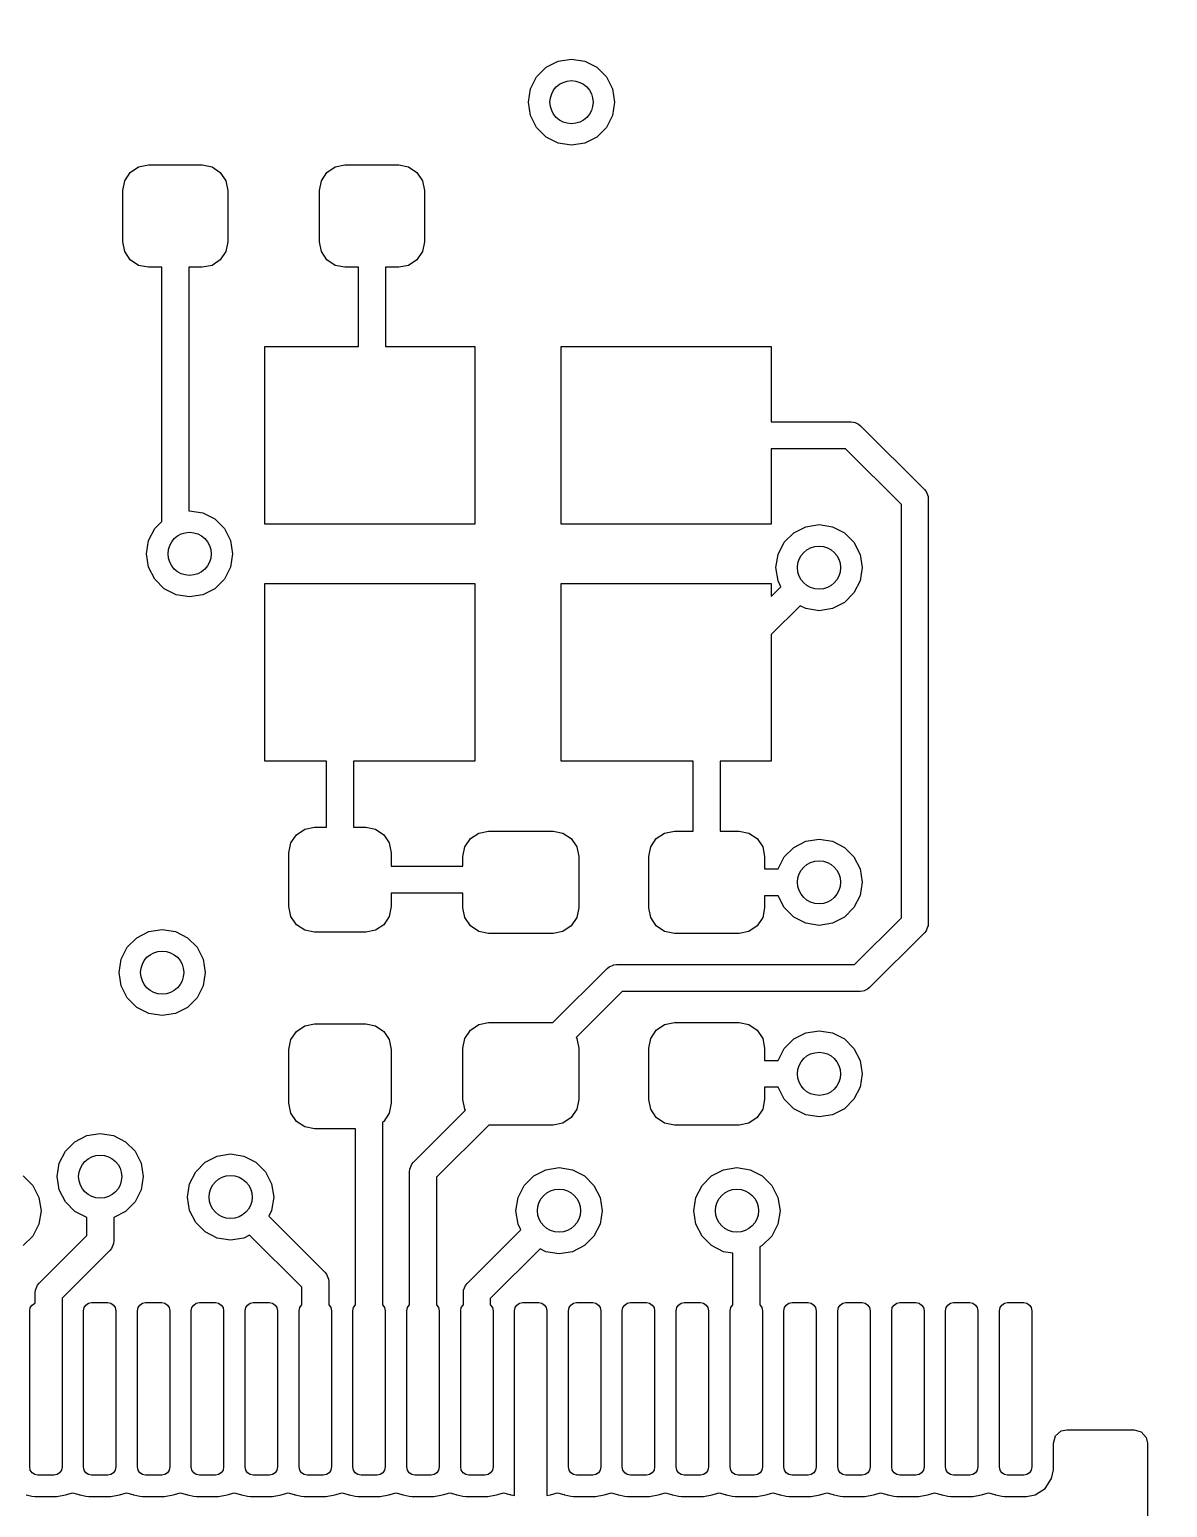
# Model space of a CAD drawing. Extents: x 116 to 183, y -110.2 to -37.6.
# Drawn here: x 145.83 to 156.4, y -64.98 to -51.27 of the extents above; entities that cross this region are included whole.
import ezdxf

# ---------------------------------------------------------------- set-up
doc = ezdxf.new("R2010")
doc.units = 0
doc.layers.add('BLACK', color=7, linetype='CONTINUOUS')

msp = doc.modelspace()

# ---------------------------------------------------------------- linework, layer by layer
at = {"layer": 'BLACK', "linetype": 'CONTINUOUS'}
for p, q in [((150.629886, -51.619393), (150.741393, -51.562577)), ((150.741393, -51.562577), (150.865, -51.543)), ((150.865, -51.543), (150.988607, -51.562577)), ((150.988607, -51.562577), (151.100114, -51.619393)), ((150.541393, -51.707886), (150.629886, -51.619393)), ((151.100114, -51.619393), (151.188607, -51.707886)), ((150.465, -51.943), (150.484577, -51.819393)), ((150.484577, -51.819393), (150.541393, -51.707886)), ((151.188607, -51.707886), (151.245423, -51.819393)), ((151.245423, -51.819393), (151.265, -51.943)), ((150.484577, -52.066607), (150.465, -51.943)), ((151.265, -51.943), (151.245423, -52.066607)), ((150.541393, -52.178114), (150.484577, -52.066607)), ((151.245423, -52.066607), (151.188607, -52.178114)), ((150.629886, -52.266607), (150.541393, -52.178114)), ((151.188607, -52.178114), (151.100114, -52.266607)), ((150.741393, -52.323423), (150.629886, -52.266607)), ((150.865, -52.343), (150.741393, -52.323423)), ((150.988607, -52.323423), (150.865, -52.343)), ((151.100114, -52.266607), (150.988607, -52.323423)), ((146.846613, -52.543079), (146.9375, -52.525)), ((146.9375, -52.525), (147.4375, -52.525)), ((147.4375, -52.525), (147.528387, -52.543079)), ((148.671613, -52.543079), (148.7625, -52.525)), ((148.7625, -52.525), (149.2625, -52.525)), ((149.2625, -52.525), (149.353387, -52.543079)), ((146.718079, -52.671613), (146.769562, -52.594562)), ((146.769562, -52.594562), (146.846613, -52.543079)), ((147.528387, -52.543079), (147.605438, -52.594562)), ((147.605438, -52.594562), (147.656921, -52.671613)), ((148.543079, -52.671613), (148.594562, -52.594562)), ((148.594562, -52.594562), (148.671613, -52.543079)), ((149.353387, -52.543079), (149.430438, -52.594562)), ((149.430438, -52.594562), (149.481921, -52.671613)), ((146.7, -52.7625), (146.718079, -52.671613)), ((146.7, -53.2375), (146.7, -52.7625)), ((147.656921, -52.671613), (147.675, -52.7625)), ((147.675, -52.7625), (147.675, -53.2375)), ((148.525, -52.7625), (148.543079, -52.671613)), ((148.525, -53.2375), (148.525, -52.7625)), ((149.481921, -52.671613), (149.5, -52.7625)), ((149.5, -52.7625), (149.5, -53.2375)), ((146.718079, -53.328387), (146.7, -53.2375)), ((146.769562, -53.405438), (146.718079, -53.328387)), ((147.656921, -53.328387), (147.605438, -53.405438)), ((147.675, -53.2375), (147.656921, -53.328387)), ((148.543079, -53.328387), (148.525, -53.2375)), ((148.594562, -53.405438), (148.543079, -53.328387)), ((149.481921, -53.328387), (149.430438, -53.405438)), ((149.5, -53.2375), (149.481921, -53.328387)), ((146.846613, -53.456921), (146.769562, -53.405438)), ((146.9375, -53.475), (146.846613, -53.456921)), ((147.0625, -53.475), (146.9375, -53.475)), ((147.0625, -55.832779), (147.0625, -53.475)), ((147.4375, -53.475), (147.3125, -53.475)), ((147.3125, -53.475), (147.3125, -55.735187)), ((147.528387, -53.456921), (147.4375, -53.475)), ((147.605438, -53.405438), (147.528387, -53.456921)), ((148.671613, -53.456921), (148.594562, -53.405438)), ((148.7625, -53.475), (148.671613, -53.456921)), ((148.8875, -53.475), (148.7625, -53.475)), ((148.8875, -54.209), (148.8875, -53.475)), ((149.2625, -53.475), (149.1375, -53.475)), ((149.1375, -53.475), (149.1375, -54.209)), ((149.353387, -53.456921), (149.2625, -53.475)), ((149.430438, -53.405438), (149.353387, -53.456921)), ((148.018, -55.859), (148.018, -54.209)), ((148.018, -54.209), (148.8875, -54.209)), ((149.1375, -54.209), (149.968, -54.209)), ((149.968, -54.209), (149.968, -55.859)), ((150.768, -55.859), (150.768, -54.209)), ((150.768, -54.209), (152.718, -54.209)), ((152.718, -54.209), (152.718, -54.909)), ((152.718, -54.909), (153.459, -54.909)), ((153.459, -54.909), (153.483386, -54.911402)), ((153.483386, -54.911402), (153.483387, -54.911402)), ((153.483387, -54.911402), (153.496584, -54.916868)), ((153.496584, -54.916868), (153.528446, -54.930066)), ((153.528446, -54.930066), (153.528451, -54.930071)), ((153.528451, -54.930071), (153.547388, -54.945612)), ((153.547388, -54.945612), (154.139388, -55.537611)), ((153.407224, -55.159), (152.718, -55.159)), ((152.718, -55.159), (152.718, -55.859)), ((153.926, -55.677776), (153.407224, -55.159)), ((154.139388, -55.537611), (154.154933, -55.556553)), ((153.926, -59.511223), (153.926, -55.677776)), ((154.154933, -55.556553), (154.154934, -55.556554)), ((154.154934, -55.556554), (154.173598, -55.601614)), ((154.173598, -55.601614), (154.176, -55.626)), ((154.176, -55.626), (154.176, -59.563)), ((147.3125, -55.735187), (147.32, -55.734)), ((147.32, -55.734), (147.443607, -55.753577)), ((147.443607, -55.753577), (147.555114, -55.810393)), ((147.555114, -55.810393), (147.643607, -55.898886)), ((146.939577, -56.010393), (146.996393, -55.898886)), ((146.996393, -55.898886), (147.0625, -55.832779)), ((147.643607, -55.898886), (147.700423, -56.010393)), ((149.968, -55.859), (148.018, -55.859)), ((152.718, -55.859), (150.768, -55.859)), ((152.838393, -56.02745), (152.926886, -55.938957)), ((152.926886, -55.938957), (153.038393, -55.882141)), ((153.038393, -55.882141), (153.162, -55.862564)), ((153.162, -55.862564), (153.285607, -55.882141)), ((153.285607, -55.882141), (153.397114, -55.938957)), ((153.397114, -55.938957), (153.485607, -56.02745)), ((146.92, -56.134), (146.939577, -56.010393)), ((147.700423, -56.010393), (147.72, -56.134)), ((152.781577, -56.138957), (152.838393, -56.02745)), ((153.485607, -56.02745), (153.542423, -56.138957)), ((146.939577, -56.257607), (146.92, -56.134)), ((147.72, -56.134), (147.700423, -56.257607)), ((152.762, -56.262564), (152.781577, -56.138957)), ((153.542423, -56.138957), (153.562, -56.262564)), ((146.996393, -56.369114), (146.939577, -56.257607)), ((147.700423, -56.257607), (147.643607, -56.369114)), ((152.781577, -56.386171), (152.762, -56.262564)), ((153.562, -56.262564), (153.542423, -56.386171)), ((147.084886, -56.457607), (146.996393, -56.369114)), ((147.196393, -56.514423), (147.084886, -56.457607)), ((147.555114, -56.457607), (147.443607, -56.514423)), ((147.643607, -56.369114), (147.555114, -56.457607)), ((148.018, -58.059), (148.018, -56.409)), ((148.018, -56.409), (149.968, -56.409)), ((149.968, -56.409), (149.968, -58.059)), ((150.768, -58.059), (150.768, -56.409)), ((150.768, -56.409), (152.718, -56.409)), ((152.718, -56.409), (152.718, -56.529788)), ((152.718, -56.529788), (152.808593, -56.439194)), ((152.808593, -56.439194), (152.781577, -56.386171)), ((153.485607, -56.497678), (153.397114, -56.586171)), ((153.542423, -56.386171), (153.485607, -56.497678)), ((147.32, -56.534), (147.196393, -56.514423)), ((147.443607, -56.514423), (147.32, -56.534)), ((152.985369, -56.61597), (152.718, -56.88334)), ((153.038393, -56.642987), (152.985369, -56.61597)), ((153.397114, -56.586171), (153.285607, -56.642987)), ((153.162, -56.662564), (153.038393, -56.642987)), ((153.285607, -56.642987), (153.162, -56.662564)), ((152.718, -56.88334), (152.718, -58.059)), ((148.592, -58.059), (148.018, -58.059)), ((148.592, -58.671), (148.592, -58.059)), ((149.968, -58.059), (148.842, -58.059)), ((148.842, -58.059), (148.842, -58.671)), ((151.9945, -58.059), (150.768, -58.059)), ((151.9945, -58.707), (151.9945, -58.059)), ((152.718, -58.059), (152.2445, -58.059)), ((152.2445, -58.059), (152.2445, -58.707)), ((148.311562, -58.740562), (148.388613, -58.689079)), ((148.388613, -58.689079), (148.4795, -58.671)), ((148.4795, -58.671), (148.592, -58.671)), ((148.842, -58.671), (148.9545, -58.671)), ((148.9545, -58.671), (149.045387, -58.689079)), ((149.045387, -58.689079), (149.122438, -58.740562)), ((148.242, -58.9085), (148.260079, -58.817613)), ((148.260079, -58.817613), (148.311562, -58.740562)), ((149.122438, -58.740562), (149.173921, -58.817613)), ((149.173921, -58.817613), (149.192, -58.9085)), ((149.875079, -58.853613), (149.926562, -58.776562)), ((149.926562, -58.776562), (150.003613, -58.725079)), ((150.003613, -58.725079), (150.0945, -58.707)), ((150.0945, -58.707), (150.6945, -58.707)), ((150.6945, -58.707), (150.785387, -58.725079)), ((150.785387, -58.725079), (150.862438, -58.776562)), ((150.862438, -58.776562), (150.913921, -58.853613)), ((151.600079, -58.853613), (151.651562, -58.776562)), ((151.651562, -58.776562), (151.728613, -58.725079)), ((151.728613, -58.725079), (151.8195, -58.707)), ((151.8195, -58.707), (151.9945, -58.707)), ((152.2445, -58.707), (152.4195, -58.707)), ((152.4195, -58.707), (152.510387, -58.725079)), ((152.510387, -58.725079), (152.587438, -58.776562)), ((152.587438, -58.776562), (152.638921, -58.853613)), ((152.926886, -58.858393), (153.038393, -58.801577)), ((153.038393, -58.801577), (153.162, -58.782)), ((153.162, -58.782), (153.285607, -58.801577)), ((153.285607, -58.801577), (153.397114, -58.858393)), ((148.242, -59.4085), (148.242, -58.9085)), ((149.192, -58.9085), (149.192, -59.0335)), ((149.857, -58.9445), (149.875079, -58.853613)), ((149.857, -59.0335), (149.857, -58.9445)), ((150.913921, -58.853613), (150.932, -58.9445)), ((150.932, -58.9445), (150.932, -59.4195)), ((151.582, -58.9445), (151.600079, -58.853613)), ((151.582, -59.4195), (151.582, -58.9445)), ((152.638921, -58.853613), (152.657, -58.9445)), ((152.657, -58.9445), (152.657, -59.057)), ((152.782287, -59.057), (152.838393, -58.946886)), ((152.838393, -58.946886), (152.926886, -58.858393)), ((153.397114, -58.858393), (153.485607, -58.946886)), ((153.485607, -58.946886), (153.542423, -59.058393)), ((149.192, -59.0335), (149.857, -59.0335)), ((152.657, -59.057), (152.782287, -59.057)), ((153.542423, -59.058393), (153.562, -59.182)), ((153.562, -59.182), (153.542423, -59.305607)), ((149.857, -59.2835), (149.192, -59.2835)), ((149.192, -59.2835), (149.192, -59.4085)), ((149.857, -59.4195), (149.857, -59.2835)), ((152.782287, -59.307), (152.657, -59.307)), ((152.657, -59.307), (152.657, -59.4195)), ((152.838393, -59.417114), (152.782287, -59.307)), ((153.542423, -59.305607), (153.485607, -59.417114)), ((148.260079, -59.499387), (148.242, -59.4085)), ((148.311562, -59.576438), (148.260079, -59.499387)), ((149.173921, -59.499387), (149.122438, -59.576438)), ((149.192, -59.4085), (149.173921, -59.499387)), ((149.875079, -59.510387), (149.857, -59.4195)), ((149.926562, -59.587438), (149.875079, -59.510387)), ((150.913921, -59.510387), (150.862438, -59.587438)), ((150.932, -59.4195), (150.913921, -59.510387)), ((151.600079, -59.510387), (151.582, -59.4195)), ((151.651562, -59.587438), (151.600079, -59.510387)), ((152.638921, -59.510387), (152.587438, -59.587438)), ((152.657, -59.4195), (152.638921, -59.510387)), ((152.926886, -59.505607), (152.838393, -59.417114)), ((153.038393, -59.562423), (152.926886, -59.505607)), ((153.397114, -59.505607), (153.285607, -59.562423)), ((153.485607, -59.417114), (153.397114, -59.505607)), ((153.491224, -59.946), (153.926, -59.511223)), ((146.830886, -59.696393), (146.942393, -59.639577)), ((146.942393, -59.639577), (147.066, -59.62)), ((147.066, -59.62), (147.189607, -59.639577)), ((147.189607, -59.639577), (147.301114, -59.696393)), ((148.388613, -59.627921), (148.311562, -59.576438)), ((148.4795, -59.646), (148.388613, -59.627921)), ((148.9545, -59.646), (148.4795, -59.646)), ((149.045387, -59.627921), (148.9545, -59.646)), ((149.122438, -59.576438), (149.045387, -59.627921)), ((150.003613, -59.638921), (149.926562, -59.587438)), ((150.0945, -59.657), (150.003613, -59.638921)), ((150.6945, -59.657), (150.0945, -59.657)), ((150.785387, -59.638921), (150.6945, -59.657)), ((150.862438, -59.587438), (150.785387, -59.638921)), ((151.728613, -59.638921), (151.651562, -59.587438)), ((151.8195, -59.657), (151.728613, -59.638921)), ((152.4195, -59.657), (151.8195, -59.657)), ((152.510387, -59.638921), (152.4195, -59.657)), ((152.587438, -59.587438), (152.510387, -59.638921)), ((153.162, -59.582), (153.038393, -59.562423)), ((153.285607, -59.562423), (153.162, -59.582)), ((154.139388, -59.651389), (153.631388, -60.159388)), ((154.154933, -59.632447), (154.139388, -59.651389)), ((154.154934, -59.632446), (154.154933, -59.632447)), ((154.169567, -59.597118), (154.154934, -59.632446)), ((154.173598, -59.587387), (154.169567, -59.597118)), ((154.176, -59.563), (154.173598, -59.587386)), ((154.173598, -59.587386), (154.173598, -59.587387)), ((146.685577, -59.896393), (146.742393, -59.784886)), ((146.742393, -59.784886), (146.830886, -59.696393)), ((147.301114, -59.696393), (147.389607, -59.784886)), ((147.389607, -59.784886), (147.446423, -59.896393)), ((146.666, -60.02), (146.685577, -59.896393)), ((147.446423, -59.896393), (147.466, -60.02)), ((146.685577, -60.143607), (146.666, -60.02)), ((147.466, -60.02), (147.446423, -60.143607)), ((150.692724, -60.485), (151.195112, -59.982612)), ((151.195112, -59.982612), (151.214048, -59.967071)), ((151.214048, -59.967071), (151.214054, -59.967066)), ((151.214054, -59.967066), (151.245915, -59.953868)), ((151.245915, -59.953868), (151.259113, -59.948402)), ((151.259113, -59.948402), (151.259114, -59.948402)), ((151.259114, -59.948402), (151.2835, -59.946)), ((151.2835, -59.946), (153.491224, -59.946)), ((146.742393, -60.255114), (146.685577, -60.143607)), ((147.446423, -60.143607), (147.389607, -60.255114)), ((151.335276, -60.196), (150.90821, -60.623065)), ((153.543, -60.196), (151.335276, -60.196)), ((153.567386, -60.193598), (153.543, -60.196)), ((153.567387, -60.193598), (153.567386, -60.193598)), ((153.580584, -60.188131), (153.567387, -60.193598)), ((153.612446, -60.174934), (153.580584, -60.188131)), ((153.612451, -60.174928), (153.612446, -60.174934)), ((153.631388, -60.159388), (153.612451, -60.174928)), ((146.830886, -60.343607), (146.742393, -60.255114)), ((146.942393, -60.400423), (146.830886, -60.343607)), ((147.301114, -60.343607), (147.189607, -60.400423)), ((147.389607, -60.255114), (147.301114, -60.343607)), ((147.066, -60.42), (146.942393, -60.400423)), ((147.189607, -60.400423), (147.066, -60.42)), ((148.260079, -60.642613), (148.311562, -60.565562)), ((148.311562, -60.565562), (148.388613, -60.514079)), ((148.388613, -60.514079), (148.4795, -60.496)), ((148.4795, -60.496), (148.9545, -60.496)), ((148.9545, -60.496), (149.045387, -60.514079)), ((149.045387, -60.514079), (149.122438, -60.565562)), ((149.122438, -60.565562), (149.173921, -60.642613)), ((149.875079, -60.631613), (149.926562, -60.554562)), ((149.926562, -60.554562), (150.003613, -60.503079)), ((150.003613, -60.503079), (150.0945, -60.485)), ((150.0945, -60.485), (150.692724, -60.485)), ((151.600079, -60.631613), (151.651562, -60.554562)), ((151.651562, -60.554562), (151.728613, -60.503079)), ((151.728613, -60.503079), (151.8195, -60.485)), ((151.8195, -60.485), (152.4195, -60.485)), ((152.4195, -60.485), (152.510387, -60.503079)), ((152.510387, -60.503079), (152.587438, -60.554562)), ((152.587438, -60.554562), (152.638921, -60.631613)), ((152.926886, -60.636393), (153.038393, -60.579577)), ((153.038393, -60.579577), (153.162, -60.56)), ((153.162, -60.56), (153.285607, -60.579577)), ((153.285607, -60.579577), (153.397114, -60.636393)), ((148.242, -60.7335), (148.260079, -60.642613)), ((148.242, -61.2335), (148.242, -60.7335)), ((149.173921, -60.642613), (149.192, -60.7335)), ((149.192, -60.7335), (149.192, -61.2335)), ((149.857, -60.7225), (149.875079, -60.631613)), ((149.857, -61.1975), (149.857, -60.7225)), ((150.90821, -60.623065), (150.913921, -60.631613)), ((150.913921, -60.631613), (150.932, -60.7225)), ((150.932, -60.7225), (150.932, -61.1975)), ((151.582, -60.7225), (151.600079, -60.631613)), ((151.582, -61.1975), (151.582, -60.7225)), ((152.638921, -60.631613), (152.657, -60.7225)), ((152.657, -60.7225), (152.657, -60.835)), ((152.782287, -60.835), (152.838393, -60.724886)), ((152.838393, -60.724886), (152.926886, -60.636393)), ((153.397114, -60.636393), (153.485607, -60.724886)), ((153.485607, -60.724886), (153.542423, -60.836393)), ((152.657, -60.835), (152.782287, -60.835)), ((153.542423, -60.836393), (153.562, -60.96)), ((153.562, -60.96), (153.542423, -61.083607)), ((152.782287, -61.085), (152.657, -61.085)), ((152.657, -61.085), (152.657, -61.1975)), ((152.838393, -61.195114), (152.782287, -61.085)), ((153.542423, -61.083607), (153.485607, -61.195114)), ((148.260079, -61.324387), (148.242, -61.2335)), ((149.192, -61.2335), (149.173921, -61.324387)), ((149.397852, -61.779872), (149.880789, -61.296933)), ((149.875079, -61.288387), (149.857, -61.1975)), ((149.880789, -61.296933), (149.875079, -61.288387)), ((150.913921, -61.288387), (150.862438, -61.365438)), ((150.932, -61.1975), (150.913921, -61.288387)), ((151.600079, -61.288387), (151.582, -61.1975)), ((151.651562, -61.365438), (151.600079, -61.288387)), ((152.638921, -61.288387), (152.587438, -61.365438)), ((152.657, -61.1975), (152.638921, -61.288387)), ((152.926886, -61.283607), (152.838393, -61.195114)), ((153.038393, -61.340423), (152.926886, -61.283607)), ((153.397114, -61.283607), (153.285607, -61.340423)), ((153.485607, -61.195114), (153.397114, -61.283607)), ((148.311562, -61.401438), (148.260079, -61.324387)), ((148.388613, -61.452921), (148.311562, -61.401438)), ((149.122438, -61.401438), (149.11124, -61.40892)), ((149.11124, -61.40892), (149.11124, -63.10319)), ((149.173921, -61.324387), (149.122438, -61.401438)), ((150.096277, -61.435), (149.61124, -61.920036)), ((150.6945, -61.435), (150.096277, -61.435)), ((150.785387, -61.416921), (150.6945, -61.435)), ((150.862438, -61.365438), (150.785387, -61.416921)), ((151.728613, -61.416921), (151.651562, -61.365438)), ((151.8195, -61.435), (151.728613, -61.416921)), ((152.4195, -61.435), (151.8195, -61.435)), ((152.510387, -61.416921), (152.4195, -61.435)), ((152.587438, -61.365438), (152.510387, -61.416921)), ((153.162, -61.36), (153.038393, -61.340423)), ((153.285607, -61.340423), (153.162, -61.36)), ((146.255572, -61.590165), (146.367079, -61.533349)), ((146.367079, -61.533349), (146.490686, -61.513772)), ((146.490686, -61.513772), (146.614293, -61.533349)), ((146.614293, -61.533349), (146.7258, -61.590165)), ((148.4795, -61.471), (148.388613, -61.452921)), ((148.86124, -61.471), (148.4795, -61.471)), ((148.86124, -63.10319), (148.86124, -61.471)), ((146.110263, -61.790165), (146.167079, -61.678658)), ((146.167079, -61.678658), (146.255572, -61.590165)), ((146.7258, -61.590165), (146.814293, -61.678658)), ((146.814293, -61.678658), (146.871109, -61.790165)), ((147.577393, -61.722577), (147.701, -61.703)), ((147.701, -61.703), (147.824607, -61.722577)), ((146.090686, -61.913772), (146.110263, -61.790165)), ((146.871109, -61.790165), (146.890686, -61.913772)), ((147.377393, -61.867886), (147.465886, -61.779393)), ((147.465886, -61.779393), (147.577393, -61.722577)), ((147.824607, -61.722577), (147.936114, -61.779393)), ((147.936114, -61.779393), (148.024607, -61.867886)), ((149.36124, -61.86826), (149.363642, -61.843874)), ((149.363642, -61.843874), (149.382306, -61.798814)), ((149.382306, -61.798814), (149.382311, -61.798808)), ((149.382311, -61.798808), (149.397852, -61.779872)), ((150.513886, -61.906393), (150.625393, -61.849577)), ((150.625393, -61.849577), (150.749, -61.83)), ((150.749, -61.83), (150.872607, -61.849577)), ((150.872607, -61.849577), (150.984114, -61.906393)), ((152.164886, -61.906393), (152.276393, -61.849577)), ((152.276393, -61.849577), (152.4, -61.83)), ((152.4, -61.83), (152.523607, -61.849577)), ((152.523607, -61.849577), (152.635114, -61.906393)), ((145.777114, -61.906393), (145.865607, -61.994886)), ((146.110263, -62.037379), (146.090686, -61.913772)), ((146.890686, -61.913772), (146.871109, -62.037379)), ((147.301, -62.103), (147.320577, -61.979393)), ((147.320577, -61.979393), (147.377393, -61.867886)), ((148.024607, -61.867886), (148.081423, -61.979393)), ((148.081423, -61.979393), (148.101, -62.103)), ((149.36124, -63.10319), (149.36124, -61.86826)), ((149.61124, -61.920036), (149.61124, -63.10319)), ((150.425393, -61.994886), (150.513886, -61.906393)), ((150.984114, -61.906393), (151.072607, -61.994886)), ((152.076393, -61.994886), (152.164886, -61.906393)), ((152.635114, -61.906393), (152.723607, -61.994886)), ((145.865607, -61.994886), (145.922423, -62.106393)), ((145.922423, -62.106393), (145.942, -62.23)), ((146.167079, -62.148886), (146.110263, -62.037379)), ((146.871109, -62.037379), (146.814293, -62.148886)), ((147.320577, -62.226607), (147.301, -62.103)), ((148.101, -62.103), (148.081423, -62.226607)), ((150.349, -62.23), (150.368577, -62.106393)), ((150.368577, -62.106393), (150.425393, -61.994886)), ((151.072607, -61.994886), (151.129423, -62.106393)), ((151.129423, -62.106393), (151.149, -62.23)), ((152, -62.23), (152.019577, -62.106393)), ((152.019577, -62.106393), (152.076393, -61.994886)), ((152.723607, -61.994886), (152.780423, -62.106393)), ((152.780423, -62.106393), (152.8, -62.23)), ((145.942, -62.23), (145.922423, -62.353607)), ((146.255572, -62.237379), (146.167079, -62.148886)), ((146.365686, -62.293485), (146.255572, -62.237379)), ((146.7258, -62.237379), (146.615686, -62.293485)), ((146.814293, -62.148886), (146.7258, -62.237379)), ((147.377393, -62.338114), (147.320577, -62.226607)), ((148.081423, -62.226607), (148.054406, -62.27963)), ((150.368577, -62.353607), (150.349, -62.23)), ((151.149, -62.23), (151.129423, -62.353607)), ((152.019577, -62.353607), (152, -62.23)), ((152.8, -62.23), (152.780423, -62.353607)), ((145.922423, -62.353607), (145.865607, -62.465114)), ((146.365686, -62.459264), (146.365686, -62.293485)), ((146.615686, -62.293485), (146.615686, -62.51104)), ((147.465886, -62.426607), (147.377393, -62.338114)), ((148.054406, -62.27963), (148.574628, -62.799852)), ((150.395593, -62.406629), (150.368577, -62.353607)), ((151.129423, -62.353607), (151.072607, -62.465114)), ((152.076393, -62.465114), (152.019577, -62.353607)), ((152.780423, -62.353607), (152.723607, -62.465114)), ((145.865607, -62.465114), (145.777114, -62.553607)), ((145.922852, -62.902098), (146.365686, -62.459264)), ((146.613284, -62.535426), (146.59462, -62.580486)), ((146.615686, -62.51104), (146.613284, -62.535426)), ((147.577393, -62.483423), (147.465886, -62.426607)), ((147.701, -62.503), (147.577393, -62.483423)), ((147.824607, -62.483423), (147.701, -62.503)), ((147.87763, -62.456406), (147.824607, -62.483423)), ((148.36124, -62.940016), (147.87763, -62.456406)), ((149.897852, -62.904372), (150.395593, -62.406629)), ((151.072607, -62.465114), (150.984114, -62.553607)), ((152.164886, -62.553607), (152.076393, -62.465114)), ((152.723607, -62.465114), (152.635114, -62.553607)), ((146.579074, -62.599428), (146.13624, -63.042262)), ((146.594614, -62.580491), (146.579074, -62.599428)), ((146.59462, -62.580486), (146.594614, -62.580491)), ((150.57237, -62.583406), (150.11124, -63.044536)), ((150.625393, -62.610423), (150.57237, -62.583406)), ((150.749, -62.63), (150.625393, -62.610423)), ((150.872607, -62.610423), (150.749, -62.63)), ((150.984114, -62.553607), (150.872607, -62.610423)), ((152.276393, -62.610423), (152.164886, -62.553607)), ((152.36124, -62.623861), (152.276393, -62.610423)), ((152.36124, -63.10319), (152.36124, -62.623861)), ((152.635114, -62.553607), (152.61124, -62.565771)), ((152.61124, -62.565771), (152.61124, -63.10319)), ((148.574628, -62.799852), (148.590168, -62.818788)), ((145.888642, -62.9661), (145.907306, -62.92104)), ((145.907306, -62.92104), (145.907311, -62.921034)), ((145.907311, -62.921034), (145.922852, -62.902098)), ((148.36124, -63.10319), (148.36124, -62.940016)), ((148.590168, -62.818788), (148.590174, -62.818794)), ((148.590174, -62.818794), (148.608838, -62.863854)), ((148.608838, -62.863854), (148.61124, -62.88824)), ((148.61124, -62.88824), (148.61124, -63.10319)), ((149.863642, -62.968374), (149.882306, -62.923314)), ((149.882306, -62.923314), (149.882311, -62.923308)), ((149.882311, -62.923308), (149.897852, -62.904372)), ((145.882539, -63.088959), (145.88624, -63.088222)), ((145.88624, -62.990486), (145.888642, -62.9661)), ((145.88624, -63.088222), (145.88624, -62.990486)), ((146.13624, -63.042262), (146.13624, -63.15825)), ((146.382539, -63.088959), (146.41124, -63.08325)), ((146.41124, -63.08325), (146.56124, -63.08325)), ((146.56124, -63.08325), (146.589941, -63.088959)), ((146.882539, -63.088959), (146.91124, -63.08325)), ((146.91124, -63.08325), (147.06124, -63.08325)), ((147.06124, -63.08325), (147.089941, -63.088959)), ((147.382539, -63.088959), (147.41124, -63.08325)), ((147.41124, -63.08325), (147.56124, -63.08325)), ((147.56124, -63.08325), (147.589941, -63.088959)), ((147.882539, -63.088959), (147.91124, -63.08325)), ((147.91124, -63.08325), (148.06124, -63.08325)), ((148.06124, -63.08325), (148.089941, -63.088959)), ((149.86124, -62.99276), (149.863642, -62.968374)), ((149.86124, -63.10319), (149.86124, -62.99276)), ((150.11124, -63.044536), (150.11124, -63.10319)), ((150.382539, -63.088959), (150.41124, -63.08325)), ((150.41124, -63.08325), (150.56124, -63.08325)), ((150.56124, -63.08325), (150.589941, -63.088959)), ((150.882539, -63.088959), (150.91124, -63.08325)), ((150.91124, -63.08325), (151.06124, -63.08325)), ((151.06124, -63.08325), (151.089941, -63.088959)), ((151.382539, -63.088959), (151.41124, -63.08325)), ((151.41124, -63.08325), (151.56124, -63.08325)), ((151.56124, -63.08325), (151.589941, -63.088959)), ((151.882539, -63.088959), (151.91124, -63.08325)), ((151.91124, -63.08325), (152.06124, -63.08325)), ((152.06124, -63.08325), (152.089941, -63.088959)), ((152.882539, -63.088959), (152.91124, -63.08325)), ((152.91124, -63.08325), (153.06124, -63.08325)), ((153.06124, -63.08325), (153.089941, -63.088959)), ((153.382539, -63.088959), (153.41124, -63.08325)), ((153.41124, -63.08325), (153.56124, -63.08325)), ((153.56124, -63.08325), (153.589941, -63.088959)), ((153.882539, -63.088959), (153.91124, -63.08325)), ((153.91124, -63.08325), (154.06124, -63.08325)), ((154.06124, -63.08325), (154.089941, -63.088959)), ((154.382539, -63.088959), (154.41124, -63.08325)), ((154.41124, -63.08325), (154.56124, -63.08325)), ((154.56124, -63.08325), (154.589941, -63.088959)), ((154.882539, -63.088959), (154.91124, -63.08325)), ((154.91124, -63.08325), (155.06124, -63.08325)), ((155.06124, -63.08325), (155.089941, -63.088959)), ((145.83624, -63.15825), (145.841949, -63.129549)), ((145.83624, -64.60825), (145.83624, -63.15825)), ((145.841949, -63.129549), (145.858207, -63.105217)), ((145.858207, -63.105217), (145.882539, -63.088959)), ((146.13624, -63.15825), (146.13624, -64.60825)), ((146.33624, -63.15825), (146.341949, -63.129549)), ((146.33624, -64.60825), (146.33624, -63.15825)), ((146.341949, -63.129549), (146.358207, -63.105217)), ((146.358207, -63.105217), (146.382539, -63.088959)), ((146.589941, -63.088959), (146.614273, -63.105217)), ((146.614273, -63.105217), (146.630531, -63.129549)), ((146.630531, -63.129549), (146.63624, -63.15825)), ((146.63624, -63.15825), (146.63624, -64.60825)), ((146.83624, -63.15825), (146.841949, -63.129549)), ((146.83624, -64.60825), (146.83624, -63.15825)), ((146.841949, -63.129549), (146.858207, -63.105217)), ((146.858207, -63.105217), (146.882539, -63.088959)), ((147.089941, -63.088959), (147.114273, -63.105217)), ((147.114273, -63.105217), (147.130531, -63.129549)), ((147.130531, -63.129549), (147.13624, -63.15825)), ((147.13624, -63.15825), (147.13624, -64.60825)), ((147.33624, -63.15825), (147.341949, -63.129549)), ((147.33624, -64.60825), (147.33624, -63.15825)), ((147.341949, -63.129549), (147.358207, -63.105217)), ((147.358207, -63.105217), (147.382539, -63.088959)), ((147.589941, -63.088959), (147.614273, -63.105217)), ((147.614273, -63.105217), (147.630531, -63.129549)), ((147.630531, -63.129549), (147.63624, -63.15825)), ((147.63624, -63.15825), (147.63624, -64.60825)), ((147.83624, -63.15825), (147.841949, -63.129549)), ((147.83624, -64.60825), (147.83624, -63.15825)), ((147.841949, -63.129549), (147.858207, -63.105217)), ((147.858207, -63.105217), (147.882539, -63.088959)), ((148.089941, -63.088959), (148.114273, -63.105217)), ((148.114273, -63.105217), (148.130531, -63.129549)), ((148.130531, -63.129549), (148.13624, -63.15825)), ((148.13624, -63.15825), (148.13624, -64.60825)), ((148.33624, -63.15825), (148.341949, -63.129549)), ((148.33624, -64.60825), (148.33624, -63.15825)), ((148.341949, -63.129549), (148.358207, -63.105217)), ((148.358207, -63.105217), (148.36124, -63.10319)), ((148.61124, -63.10319), (148.614273, -63.105217)), ((148.614273, -63.105217), (148.630531, -63.129549)), ((148.630531, -63.129549), (148.63624, -63.15825)), ((148.63624, -63.15825), (148.63624, -64.60825)), ((148.83624, -63.15825), (148.841949, -63.129549)), ((148.83624, -64.60825), (148.83624, -63.15825)), ((148.841949, -63.129549), (148.858207, -63.105217)), ((148.858207, -63.105217), (148.86124, -63.10319)), ((149.11124, -63.10319), (149.114273, -63.105217)), ((149.114273, -63.105217), (149.130531, -63.129549)), ((149.130531, -63.129549), (149.13624, -63.15825)), ((149.13624, -63.15825), (149.13624, -64.60825)), ((149.33624, -63.15825), (149.341949, -63.129549)), ((149.33624, -64.60825), (149.33624, -63.15825)), ((149.341949, -63.129549), (149.358207, -63.105217)), ((149.358207, -63.105217), (149.36124, -63.10319)), ((149.61124, -63.10319), (149.614273, -63.105217)), ((149.614273, -63.105217), (149.630531, -63.129549)), ((149.630531, -63.129549), (149.63624, -63.15825)), ((149.63624, -63.15825), (149.63624, -64.60825)), ((149.83624, -63.15825), (149.841949, -63.129549)), ((149.83624, -64.60825), (149.83624, -63.15825)), ((149.841949, -63.129549), (149.858207, -63.105217)), ((149.858207, -63.105217), (149.86124, -63.10319)), ((150.11124, -63.10319), (150.114273, -63.105217)), ((150.114273, -63.105217), (150.130531, -63.129549)), ((150.130531, -63.129549), (150.13624, -63.15825)), ((150.13624, -63.15825), (150.13624, -64.60825)), ((150.33624, -63.15825), (150.341949, -63.129549)), ((150.33624, -64.60825), (150.33624, -63.15825)), ((150.341949, -63.129549), (150.358207, -63.105217)), ((150.358207, -63.105217), (150.382539, -63.088959)), ((150.589941, -63.088959), (150.614273, -63.105217)), ((150.614273, -63.105217), (150.630531, -63.129549)), ((150.630531, -63.129549), (150.63624, -63.15825)), ((150.63624, -63.15825), (150.63624, -64.60825)), ((150.83624, -63.15825), (150.841949, -63.129549)), ((150.83624, -64.60825), (150.83624, -63.15825)), ((150.841949, -63.129549), (150.858207, -63.105217)), ((150.858207, -63.105217), (150.882539, -63.088959)), ((151.089941, -63.088959), (151.114273, -63.105217)), ((151.114273, -63.105217), (151.130531, -63.129549)), ((151.130531, -63.129549), (151.13624, -63.15825)), ((151.13624, -63.15825), (151.13624, -64.60825)), ((151.33624, -63.15825), (151.341949, -63.129549)), ((151.33624, -64.60825), (151.33624, -63.15825)), ((151.341949, -63.129549), (151.358207, -63.105217)), ((151.358207, -63.105217), (151.382539, -63.088959)), ((151.589941, -63.088959), (151.614273, -63.105217)), ((151.614273, -63.105217), (151.630531, -63.129549)), ((151.630531, -63.129549), (151.63624, -63.15825)), ((151.63624, -63.15825), (151.63624, -64.60825)), ((151.83624, -63.15825), (151.841949, -63.129549)), ((151.83624, -64.60825), (151.83624, -63.15825)), ((151.841949, -63.129549), (151.858207, -63.105217)), ((151.858207, -63.105217), (151.882539, -63.088959)), ((152.089941, -63.088959), (152.114273, -63.105217)), ((152.114273, -63.105217), (152.130531, -63.129549)), ((152.130531, -63.129549), (152.13624, -63.15825)), ((152.13624, -63.15825), (152.13624, -64.60825)), ((152.33624, -63.15825), (152.341949, -63.129549)), ((152.33624, -64.60825), (152.33624, -63.15825)), ((152.341949, -63.129549), (152.358207, -63.105217)), ((152.358207, -63.105217), (152.36124, -63.10319)), ((152.61124, -63.10319), (152.614273, -63.105217)), ((152.614273, -63.105217), (152.630531, -63.129549)), ((152.630531, -63.129549), (152.63624, -63.15825)), ((152.63624, -63.15825), (152.63624, -64.60825)), ((152.83624, -63.15825), (152.841949, -63.129549)), ((152.83624, -64.60825), (152.83624, -63.15825)), ((152.841949, -63.129549), (152.858207, -63.105217)), ((152.858207, -63.105217), (152.882539, -63.088959)), ((153.089941, -63.088959), (153.114273, -63.105217)), ((153.114273, -63.105217), (153.130531, -63.129549)), ((153.130531, -63.129549), (153.13624, -63.15825)), ((153.13624, -63.15825), (153.13624, -64.60825)), ((153.33624, -63.15825), (153.341949, -63.129549)), ((153.33624, -64.60825), (153.33624, -63.15825)), ((153.341949, -63.129549), (153.358207, -63.105217)), ((153.358207, -63.105217), (153.382539, -63.088959)), ((153.589941, -63.088959), (153.614273, -63.105217)), ((153.614273, -63.105217), (153.630531, -63.129549)), ((153.630531, -63.129549), (153.63624, -63.15825)), ((153.63624, -63.15825), (153.63624, -64.60825)), ((153.83624, -63.15825), (153.841949, -63.129549)), ((153.83624, -64.60825), (153.83624, -63.15825)), ((153.841949, -63.129549), (153.858207, -63.105217)), ((153.858207, -63.105217), (153.882539, -63.088959)), ((154.089941, -63.088959), (154.114273, -63.105217)), ((154.114273, -63.105217), (154.130531, -63.129549)), ((154.130531, -63.129549), (154.13624, -63.15825)), ((154.13624, -63.15825), (154.13624, -64.60825)), ((154.33624, -63.15825), (154.341949, -63.129549)), ((154.33624, -64.60825), (154.33624, -63.15825)), ((154.341949, -63.129549), (154.358207, -63.105217)), ((154.358207, -63.105217), (154.382539, -63.088959)), ((154.589941, -63.088959), (154.614273, -63.105217)), ((154.614273, -63.105217), (154.630531, -63.129549)), ((154.630531, -63.129549), (154.63624, -63.15825)), ((154.63624, -63.15825), (154.63624, -64.60825)), ((154.83624, -63.15825), (154.841949, -63.129549)), ((154.83624, -64.60825), (154.83624, -63.15825)), ((154.841949, -63.129549), (154.858207, -63.105217)), ((154.858207, -63.105217), (154.882539, -63.088959)), ((155.089941, -63.088959), (155.114273, -63.105217)), ((155.114273, -63.105217), (155.130531, -63.129549)), ((155.130531, -63.129549), (155.13624, -63.15825)), ((155.13624, -63.15825), (155.13624, -64.60825)), ((155.33674, -64.386), (155.356425, -64.318961)), ((155.356425, -64.318961), (155.409229, -64.273206)), ((155.409229, -64.273206), (155.46074, -64.262)), ((155.46074, -64.262), (156.086, -64.262)), ((156.086, -64.262), (156.153039, -64.281685)), ((156.153039, -64.281685), (156.198794, -64.334489)), ((155.33674, -64.635383), (155.33674, -64.386)), ((156.198794, -64.334489), (156.21, -64.386)), ((156.21, -64.386), (156.21, -65.08375)), ((145.841949, -64.636951), (145.83624, -64.60825)), ((145.858207, -64.661283), (145.841949, -64.636951)), ((145.882539, -64.677541), (145.858207, -64.661283)), ((145.91124, -64.68325), (145.882539, -64.677541)), ((146.06124, -64.68325), (145.91124, -64.68325)), ((146.089941, -64.677541), (146.06124, -64.68325)), ((146.114273, -64.661283), (146.089941, -64.677541)), ((146.130531, -64.636951), (146.114273, -64.661283)), ((146.13624, -64.60825), (146.130531, -64.636951)), ((146.341949, -64.636951), (146.33624, -64.60825)), ((146.358207, -64.661283), (146.341949, -64.636951)), ((146.382539, -64.677541), (146.358207, -64.661283)), ((146.41124, -64.68325), (146.382539, -64.677541)), ((146.56124, -64.68325), (146.41124, -64.68325)), ((146.589941, -64.677541), (146.56124, -64.68325)), ((146.614273, -64.661283), (146.589941, -64.677541)), ((146.630531, -64.636951), (146.614273, -64.661283)), ((146.63624, -64.60825), (146.630531, -64.636951)), ((146.841949, -64.636951), (146.83624, -64.60825)), ((146.858207, -64.661283), (146.841949, -64.636951)), ((146.882539, -64.677541), (146.858207, -64.661283)), ((146.91124, -64.68325), (146.882539, -64.677541)), ((147.06124, -64.68325), (146.91124, -64.68325)), ((147.089941, -64.677541), (147.06124, -64.68325)), ((147.114273, -64.661283), (147.089941, -64.677541)), ((147.130531, -64.636951), (147.114273, -64.661283)), ((147.13624, -64.60825), (147.130531, -64.636951)), ((147.341949, -64.636951), (147.33624, -64.60825)), ((147.358207, -64.661283), (147.341949, -64.636951)), ((147.382539, -64.677541), (147.358207, -64.661283)), ((147.41124, -64.68325), (147.382539, -64.677541)), ((147.56124, -64.68325), (147.41124, -64.68325)), ((147.589941, -64.677541), (147.56124, -64.68325)), ((147.614273, -64.661283), (147.589941, -64.677541)), ((147.630531, -64.636951), (147.614273, -64.661283)), ((147.63624, -64.60825), (147.630531, -64.636951)), ((147.841949, -64.636951), (147.83624, -64.60825)), ((147.858207, -64.661283), (147.841949, -64.636951)), ((147.882539, -64.677541), (147.858207, -64.661283)), ((147.91124, -64.68325), (147.882539, -64.677541)), ((148.06124, -64.68325), (147.91124, -64.68325)), ((148.089941, -64.677541), (148.06124, -64.68325)), ((148.114273, -64.661283), (148.089941, -64.677541)), ((148.130531, -64.636951), (148.114273, -64.661283)), ((148.13624, -64.60825), (148.130531, -64.636951)), ((148.341949, -64.636951), (148.33624, -64.60825)), ((148.358207, -64.661283), (148.341949, -64.636951)), ((148.382539, -64.677541), (148.358207, -64.661283)), ((148.41124, -64.68325), (148.382539, -64.677541)), ((148.56124, -64.68325), (148.41124, -64.68325)), ((148.589941, -64.677541), (148.56124, -64.68325)), ((148.614273, -64.661283), (148.589941, -64.677541)), ((148.630531, -64.636951), (148.614273, -64.661283)), ((148.63624, -64.60825), (148.630531, -64.636951)), ((148.841949, -64.636951), (148.83624, -64.60825)), ((148.858207, -64.661283), (148.841949, -64.636951)), ((148.882539, -64.677541), (148.858207, -64.661283)), ((148.91124, -64.68325), (148.882539, -64.677541)), ((149.06124, -64.68325), (148.91124, -64.68325)), ((149.089941, -64.677541), (149.06124, -64.68325)), ((149.114273, -64.661283), (149.089941, -64.677541)), ((149.130531, -64.636951), (149.114273, -64.661283)), ((149.13624, -64.60825), (149.130531, -64.636951)), ((149.341949, -64.636951), (149.33624, -64.60825)), ((149.358207, -64.661283), (149.341949, -64.636951)), ((149.382539, -64.677541), (149.358207, -64.661283)), ((149.41124, -64.68325), (149.382539, -64.677541)), ((149.56124, -64.68325), (149.41124, -64.68325)), ((149.589941, -64.677541), (149.56124, -64.68325)), ((149.614273, -64.661283), (149.589941, -64.677541)), ((149.630531, -64.636951), (149.614273, -64.661283)), ((149.63624, -64.60825), (149.630531, -64.636951)), ((149.841949, -64.636951), (149.83624, -64.60825)), ((149.858207, -64.661283), (149.841949, -64.636951)), ((149.882539, -64.677541), (149.858207, -64.661283)), ((149.91124, -64.68325), (149.882539, -64.677541)), ((150.06124, -64.68325), (149.91124, -64.68325)), ((150.089941, -64.677541), (150.06124, -64.68325)), ((150.114273, -64.661283), (150.089941, -64.677541)), ((150.130531, -64.636951), (150.114273, -64.661283)), ((150.13624, -64.60825), (150.130531, -64.636951)), ((150.33674, -64.610763), (150.33624, -64.60825)), ((150.33624, -64.64655), (150.336739, -64.636382)), ((150.33624, -64.873718), (150.33624, -64.64655)), ((150.336739, -64.635387), (150.33674, -64.635383)), ((150.336739, -64.636382), (150.336739, -64.635387)), ((150.33674, -64.635383), (150.33674, -64.610763)), ((150.63624, -64.60825), (150.63574, -64.610763)), ((150.63574, -64.610763), (150.63574, -64.636391)), ((150.63574, -64.636391), (150.63624, -64.646539)), ((150.63624, -64.646539), (150.63624, -64.873718)), ((150.841949, -64.636951), (150.83624, -64.60825)), ((150.858207, -64.661283), (150.841949, -64.636951)), ((150.882539, -64.677541), (150.858207, -64.661283)), ((150.91124, -64.68325), (150.882539, -64.677541)), ((151.06124, -64.68325), (150.91124, -64.68325)), ((151.089941, -64.677541), (151.06124, -64.68325)), ((151.114273, -64.661283), (151.089941, -64.677541)), ((151.130531, -64.636951), (151.114273, -64.661283)), ((151.13624, -64.60825), (151.130531, -64.636951)), ((151.341949, -64.636951), (151.33624, -64.60825)), ((151.358207, -64.661283), (151.341949, -64.636951)), ((151.382539, -64.677541), (151.358207, -64.661283)), ((151.41124, -64.68325), (151.382539, -64.677541)), ((151.56124, -64.68325), (151.41124, -64.68325)), ((151.589941, -64.677541), (151.56124, -64.68325)), ((151.614273, -64.661283), (151.589941, -64.677541)), ((151.630531, -64.636951), (151.614273, -64.661283)), ((151.63624, -64.60825), (151.630531, -64.636951)), ((151.841949, -64.636951), (151.83624, -64.60825)), ((151.858207, -64.661283), (151.841949, -64.636951)), ((151.882539, -64.677541), (151.858207, -64.661283)), ((151.91124, -64.68325), (151.882539, -64.677541)), ((152.06124, -64.68325), (151.91124, -64.68325)), ((152.089941, -64.677541), (152.06124, -64.68325)), ((152.114273, -64.661283), (152.089941, -64.677541)), ((152.130531, -64.636951), (152.114273, -64.661283)), ((152.13624, -64.60825), (152.130531, -64.636951)), ((152.341949, -64.636951), (152.33624, -64.60825)), ((152.358207, -64.661283), (152.341949, -64.636951)), ((152.382539, -64.677541), (152.358207, -64.661283)), ((152.41124, -64.68325), (152.382539, -64.677541)), ((152.56124, -64.68325), (152.41124, -64.68325)), ((152.589941, -64.677541), (152.56124, -64.68325)), ((152.614273, -64.661283), (152.589941, -64.677541)), ((152.630531, -64.636951), (152.614273, -64.661283)), ((152.63624, -64.60825), (152.630531, -64.636951)), ((152.841949, -64.636951), (152.83624, -64.60825)), ((152.858207, -64.661283), (152.841949, -64.636951)), ((152.882539, -64.677541), (152.858207, -64.661283)), ((152.91124, -64.68325), (152.882539, -64.677541)), ((153.06124, -64.68325), (152.91124, -64.68325)), ((153.089941, -64.677541), (153.06124, -64.68325)), ((153.114273, -64.661283), (153.089941, -64.677541)), ((153.130531, -64.636951), (153.114273, -64.661283)), ((153.13624, -64.60825), (153.130531, -64.636951)), ((153.341949, -64.636951), (153.33624, -64.60825)), ((153.358207, -64.661283), (153.341949, -64.636951)), ((153.382539, -64.677541), (153.358207, -64.661283)), ((153.41124, -64.68325), (153.382539, -64.677541)), ((153.56124, -64.68325), (153.41124, -64.68325)), ((153.589941, -64.677541), (153.56124, -64.68325)), ((153.614273, -64.661283), (153.589941, -64.677541)), ((153.630531, -64.636951), (153.614273, -64.661283)), ((153.63624, -64.60825), (153.630531, -64.636951)), ((153.841949, -64.636951), (153.83624, -64.60825)), ((153.858207, -64.661283), (153.841949, -64.636951)), ((153.882539, -64.677541), (153.858207, -64.661283)), ((153.91124, -64.68325), (153.882539, -64.677541)), ((154.06124, -64.68325), (153.91124, -64.68325)), ((154.089941, -64.677541), (154.06124, -64.68325)), ((154.114273, -64.661283), (154.089941, -64.677541)), ((154.130531, -64.636951), (154.114273, -64.661283)), ((154.13624, -64.60825), (154.130531, -64.636951)), ((154.341949, -64.636951), (154.33624, -64.60825)), ((154.358207, -64.661283), (154.341949, -64.636951)), ((154.382539, -64.677541), (154.358207, -64.661283)), ((154.41124, -64.68325), (154.382539, -64.677541)), ((154.56124, -64.68325), (154.41124, -64.68325)), ((154.589941, -64.677541), (154.56124, -64.68325)), ((154.614273, -64.661283), (154.589941, -64.677541)), ((154.630531, -64.636951), (154.614273, -64.661283)), ((154.63624, -64.60825), (154.630531, -64.636951)), ((154.841949, -64.636951), (154.83624, -64.60825)), ((154.858207, -64.661283), (154.841949, -64.636951)), ((154.882539, -64.677541), (154.858207, -64.661283)), ((154.91124, -64.68325), (154.882539, -64.677541)), ((155.06124, -64.68325), (154.91124, -64.68325)), ((155.089941, -64.677541), (155.06124, -64.68325)), ((155.114273, -64.661283), (155.089941, -64.677541)), ((155.130531, -64.636951), (155.114273, -64.661283)), ((155.13624, -64.60825), (155.130531, -64.636951)), ((155.259864, -64.806874), (155.320755, -64.715745)), ((155.320755, -64.715745), (155.33674, -64.635383)), ((145.803746, -64.867766), (145.857197, -64.878397)), ((146.088372, -64.883749), (146.168735, -64.867765)), ((146.168735, -64.867765), (146.168738, -64.867762)), ((146.168738, -64.867762), (146.180018, -64.863091)), ((146.180018, -64.863091), (146.180616, -64.864536)), ((146.180616, -64.864536), (146.234022, -64.847813)), ((146.234022, -64.847813), (146.292183, -64.863766)), ((146.292183, -64.863766), (146.292463, -64.863092)), ((146.292463, -64.863092), (146.29783, -64.865315)), ((146.29783, -64.865315), (146.301402, -64.866295)), ((146.301402, -64.866295), (146.303591, -64.867701)), ((146.303591, -64.867701), (146.303746, -64.867766)), ((146.303746, -64.867766), (146.357197, -64.878397)), ((146.588372, -64.883749), (146.668735, -64.867765)), ((146.668735, -64.867765), (146.668738, -64.867762)), ((146.668738, -64.867762), (146.680018, -64.863091)), ((146.680018, -64.863091), (146.680616, -64.864536)), ((146.680616, -64.864536), (146.734022, -64.847813)), ((146.734022, -64.847813), (146.792183, -64.863766)), ((146.792183, -64.863766), (146.792463, -64.863092)), ((146.792463, -64.863092), (146.79783, -64.865315)), ((146.79783, -64.865315), (146.801402, -64.866295)), ((146.801402, -64.866295), (146.803591, -64.867701)), ((146.803591, -64.867701), (146.803746, -64.867766)), ((146.803746, -64.867766), (146.857197, -64.878397)), ((147.088372, -64.883749), (147.168735, -64.867765)), ((147.168735, -64.867765), (147.168738, -64.867762)), ((147.168738, -64.867762), (147.180018, -64.863091)), ((147.180018, -64.863091), (147.180616, -64.864536)), ((147.180616, -64.864536), (147.234022, -64.847813)), ((147.234022, -64.847813), (147.292183, -64.863766)), ((147.292183, -64.863766), (147.292463, -64.863092)), ((147.292463, -64.863092), (147.29783, -64.865315)), ((147.29783, -64.865315), (147.301402, -64.866295)), ((147.301402, -64.866295), (147.303591, -64.867701)), ((147.303591, -64.867701), (147.303746, -64.867766)), ((147.303746, -64.867766), (147.357197, -64.878397)), ((147.588372, -64.883749), (147.668735, -64.867765)), ((147.668735, -64.867765), (147.668738, -64.867762)), ((147.668738, -64.867762), (147.680018, -64.863091)), ((147.680018, -64.863091), (147.680616, -64.864536)), ((147.680616, -64.864536), (147.734022, -64.847813)), ((147.734022, -64.847813), (147.792183, -64.863766)), ((147.792183, -64.863766), (147.792463, -64.863092)), ((147.792463, -64.863092), (147.79783, -64.865315)), ((147.79783, -64.865315), (147.801402, -64.866295)), ((147.801402, -64.866295), (147.803591, -64.867701)), ((147.803591, -64.867701), (147.803746, -64.867766)), ((147.803746, -64.867766), (147.857197, -64.878397)), ((148.088372, -64.883749), (148.168735, -64.867765)), ((148.168735, -64.867765), (148.168738, -64.867762)), ((148.168738, -64.867762), (148.180018, -64.863091)), ((148.180018, -64.863091), (148.180616, -64.864536)), ((148.180616, -64.864536), (148.234022, -64.847813)), ((148.234022, -64.847813), (148.292183, -64.863766)), ((148.292183, -64.863766), (148.292463, -64.863092)), ((148.292463, -64.863092), (148.29783, -64.865315)), ((148.29783, -64.865315), (148.301402, -64.866295)), ((148.301402, -64.866295), (148.303591, -64.867701)), ((148.303591, -64.867701), (148.303746, -64.867766)), ((148.303746, -64.867766), (148.357197, -64.878397)), ((148.588372, -64.883749), (148.668735, -64.867765)), ((148.668735, -64.867765), (148.668738, -64.867762)), ((148.668738, -64.867762), (148.680018, -64.863091)), ((148.680018, -64.863091), (148.680616, -64.864536)), ((148.680616, -64.864536), (148.734022, -64.847813)), ((148.734022, -64.847813), (148.792183, -64.863766)), ((148.792183, -64.863766), (148.792463, -64.863092)), ((148.792463, -64.863092), (148.79783, -64.865315)), ((148.79783, -64.865315), (148.801402, -64.866295)), ((148.801402, -64.866295), (148.803591, -64.867701)), ((148.803591, -64.867701), (148.803746, -64.867766)), ((148.803746, -64.867766), (148.857197, -64.878397)), ((149.088372, -64.883749), (149.168735, -64.867765)), ((149.168735, -64.867765), (149.168738, -64.867762)), ((149.168738, -64.867762), (149.180018, -64.863091)), ((149.180018, -64.863091), (149.180616, -64.864536)), ((149.180616, -64.864536), (149.234022, -64.847813)), ((149.234022, -64.847813), (149.292183, -64.863766)), ((149.292183, -64.863766), (149.292463, -64.863092)), ((149.292463, -64.863092), (149.29783, -64.865315)), ((149.29783, -64.865315), (149.301402, -64.866295)), ((149.301402, -64.866295), (149.303591, -64.867701)), ((149.303591, -64.867701), (149.303746, -64.867766)), ((149.303746, -64.867766), (149.357197, -64.878397)), ((149.588372, -64.883749), (149.668735, -64.867765)), ((149.668735, -64.867765), (149.668738, -64.867762)), ((149.668738, -64.867762), (149.680018, -64.863091)), ((149.680018, -64.863091), (149.680616, -64.864536)), ((149.680616, -64.864536), (149.734022, -64.847813)), ((149.734022, -64.847813), (149.792183, -64.863766)), ((149.792183, -64.863766), (149.792463, -64.863092)), ((149.792463, -64.863092), (149.79783, -64.865315)), ((149.79783, -64.865315), (149.801402, -64.866295)), ((149.801402, -64.866295), (149.803591, -64.867701)), ((149.803591, -64.867701), (149.803746, -64.867766)), ((149.803746, -64.867766), (149.857197, -64.878397)), ((150.088372, -64.883749), (150.168735, -64.867765)), ((150.168735, -64.867765), (150.168738, -64.867762)), ((150.168738, -64.867762), (150.180019, -64.863091)), ((150.180019, -64.863091), (150.180559, -64.864396)), ((150.180559, -64.864396), (150.234463, -64.847512)), ((150.234463, -64.847512), (150.292341, -64.863383)), ((150.292341, -64.863383), (150.292657, -64.862621)), ((150.292657, -64.862621), (150.298724, -64.865134)), ((150.298724, -64.865134), (150.301845, -64.86599)), ((150.301845, -64.86599), (150.303759, -64.867219)), ((150.303759, -64.867219), (150.303939, -64.867294)), ((150.303939, -64.867294), (150.33624, -64.873718)), ((150.63624, -64.873718), (150.66854, -64.867294)), ((150.66854, -64.867294), (150.679826, -64.86262)), ((150.679826, -64.86262), (150.680458, -64.864146)), ((150.680458, -64.864146), (150.733569, -64.847513)), ((150.733569, -64.847513), (150.792249, -64.863606)), ((150.792249, -64.863606), (150.792463, -64.863092)), ((150.792463, -64.863092), (150.796559, -64.864788)), ((150.796559, -64.864788), (150.80095, -64.865993)), ((150.80095, -64.865993), (150.803642, -64.867722)), ((150.803642, -64.867722), (150.803746, -64.867766)), ((150.803746, -64.867766), (150.857197, -64.878397)), ((151.088372, -64.883749), (151.168735, -64.867765)), ((151.168735, -64.867765), (151.168738, -64.867762)), ((151.168738, -64.867762), (151.180018, -64.863091)), ((151.180018, -64.863091), (151.180616, -64.864536)), ((151.180616, -64.864536), (151.234022, -64.847813)), ((151.234022, -64.847813), (151.292183, -64.863766)), ((151.292183, -64.863766), (151.292463, -64.863092)), ((151.292463, -64.863092), (151.29783, -64.865315)), ((151.29783, -64.865315), (151.301402, -64.866295)), ((151.301402, -64.866295), (151.303591, -64.867701)), ((151.303591, -64.867701), (151.303746, -64.867766)), ((151.303746, -64.867766), (151.357197, -64.878397)), ((151.588372, -64.883749), (151.668735, -64.867765)), ((151.668735, -64.867765), (151.668738, -64.867762)), ((151.668738, -64.867762), (151.680018, -64.863091)), ((151.680018, -64.863091), (151.680616, -64.864536)), ((151.680616, -64.864536), (151.734022, -64.847813)), ((151.734022, -64.847813), (151.792183, -64.863766)), ((151.792183, -64.863766), (151.792463, -64.863092)), ((151.792463, -64.863092), (151.79783, -64.865315)), ((151.79783, -64.865315), (151.801402, -64.866295)), ((151.801402, -64.866295), (151.803591, -64.867701)), ((151.803591, -64.867701), (151.803746, -64.867766)), ((151.803746, -64.867766), (151.857197, -64.878397)), ((152.088372, -64.883749), (152.168735, -64.867765)), ((152.168735, -64.867765), (152.168738, -64.867762)), ((152.168738, -64.867762), (152.180018, -64.863091)), ((152.180018, -64.863091), (152.180616, -64.864536)), ((152.180616, -64.864536), (152.234022, -64.847813)), ((152.234022, -64.847813), (152.292183, -64.863766)), ((152.292183, -64.863766), (152.292463, -64.863092)), ((152.292463, -64.863092), (152.29783, -64.865315)), ((152.29783, -64.865315), (152.301402, -64.866295)), ((152.301402, -64.866295), (152.303591, -64.867701)), ((152.303591, -64.867701), (152.303746, -64.867766)), ((152.303746, -64.867766), (152.357197, -64.878397)), ((152.588372, -64.883749), (152.668735, -64.867765)), ((152.668735, -64.867765), (152.668738, -64.867762)), ((152.668738, -64.867762), (152.680018, -64.863091)), ((152.680018, -64.863091), (152.680616, -64.864536)), ((152.680616, -64.864536), (152.734022, -64.847813)), ((152.734022, -64.847813), (152.792183, -64.863766)), ((152.792183, -64.863766), (152.792463, -64.863092)), ((152.792463, -64.863092), (152.79783, -64.865315)), ((152.79783, -64.865315), (152.801402, -64.866295)), ((152.801402, -64.866295), (152.803591, -64.867701)), ((152.803591, -64.867701), (152.803746, -64.867766)), ((152.803746, -64.867766), (152.857197, -64.878397)), ((153.088372, -64.883749), (153.168735, -64.867765)), ((153.168735, -64.867765), (153.168738, -64.867762)), ((153.168738, -64.867762), (153.180018, -64.863091)), ((153.180018, -64.863091), (153.180616, -64.864536)), ((153.180616, -64.864536), (153.234022, -64.847813)), ((153.234022, -64.847813), (153.292183, -64.863766)), ((153.292183, -64.863766), (153.292463, -64.863092)), ((153.292463, -64.863092), (153.29783, -64.865315)), ((153.29783, -64.865315), (153.301402, -64.866295)), ((153.301402, -64.866295), (153.303591, -64.867701)), ((153.303591, -64.867701), (153.303746, -64.867766)), ((153.303746, -64.867766), (153.357197, -64.878397)), ((153.588372, -64.883749), (153.668735, -64.867765)), ((153.668735, -64.867765), (153.668738, -64.867762)), ((153.668738, -64.867762), (153.680018, -64.863091)), ((153.680018, -64.863091), (153.680616, -64.864536)), ((153.680616, -64.864536), (153.734022, -64.847813)), ((153.734022, -64.847813), (153.792183, -64.863766)), ((153.792183, -64.863766), (153.792463, -64.863092)), ((153.792463, -64.863092), (153.79783, -64.865315)), ((153.79783, -64.865315), (153.801402, -64.866295)), ((153.801402, -64.866295), (153.803591, -64.867701)), ((153.803591, -64.867701), (153.803746, -64.867766)), ((153.803746, -64.867766), (153.857197, -64.878397)), ((154.088372, -64.883749), (154.168735, -64.867765)), ((154.168735, -64.867765), (154.168738, -64.867762)), ((154.168738, -64.867762), (154.180018, -64.863091)), ((154.180018, -64.863091), (154.180616, -64.864536)), ((154.180616, -64.864536), (154.234022, -64.847813)), ((154.234022, -64.847813), (154.292183, -64.863766)), ((154.292183, -64.863766), (154.292463, -64.863092)), ((154.292463, -64.863092), (154.29783, -64.865315)), ((154.29783, -64.865315), (154.301402, -64.866295)), ((154.301402, -64.866295), (154.303591, -64.867701)), ((154.303591, -64.867701), (154.303746, -64.867766)), ((154.303746, -64.867766), (154.357197, -64.878397)), ((154.588372, -64.883749), (154.668735, -64.867765)), ((154.668735, -64.867765), (154.668738, -64.867762)), ((154.668738, -64.867762), (154.680018, -64.863091)), ((154.680018, -64.863091), (154.680616, -64.864536)), ((154.680616, -64.864536), (154.734022, -64.847813)), ((154.734022, -64.847813), (154.792183, -64.863766)), ((154.792183, -64.863766), (154.792463, -64.863092)), ((154.792463, -64.863092), (154.79783, -64.865315)), ((154.79783, -64.865315), (154.801402, -64.866295)), ((154.801402, -64.866295), (154.803591, -64.867701)), ((154.803591, -64.867701), (154.803746, -64.867766)), ((154.803746, -64.867766), (154.857197, -64.878397)), ((155.088372, -64.883749), (155.168735, -64.867765)), ((155.168735, -64.867765), (155.259864, -64.806874)), ((145.857197, -64.878397), (145.884107, -64.88375)), ((145.884107, -64.88375), (146.088372, -64.883749)), ((146.357197, -64.878397), (146.384107, -64.88375)), ((146.384107, -64.88375), (146.588372, -64.883749)), ((146.857197, -64.878397), (146.884107, -64.88375)), ((146.884107, -64.88375), (147.088372, -64.883749)), ((147.357197, -64.878397), (147.384107, -64.88375)), ((147.384107, -64.88375), (147.588372, -64.883749)), ((147.857197, -64.878397), (147.884107, -64.88375)), ((147.884107, -64.88375), (148.088372, -64.883749)), ((148.357197, -64.878397), (148.384107, -64.88375)), ((148.384107, -64.88375), (148.588372, -64.883749)), ((148.857197, -64.878397), (148.884107, -64.88375)), ((148.884107, -64.88375), (149.088372, -64.883749)), ((149.357197, -64.878397), (149.384107, -64.88375)), ((149.384107, -64.88375), (149.588372, -64.883749)), ((149.857197, -64.878397), (149.884107, -64.88375)), ((149.884107, -64.88375), (150.088372, -64.883749)), ((150.857197, -64.878397), (150.884107, -64.88375)), ((150.884107, -64.88375), (151.088372, -64.883749)), ((151.357197, -64.878397), (151.384107, -64.88375)), ((151.384107, -64.88375), (151.588372, -64.883749)), ((151.857197, -64.878397), (151.884107, -64.88375)), ((151.884107, -64.88375), (152.088372, -64.883749)), ((152.357197, -64.878397), (152.384107, -64.88375)), ((152.384107, -64.88375), (152.588372, -64.883749)), ((152.857197, -64.878397), (152.884107, -64.88375)), ((152.884107, -64.88375), (153.088372, -64.883749)), ((153.357197, -64.878397), (153.384107, -64.88375)), ((153.384107, -64.88375), (153.588372, -64.883749)), ((153.857197, -64.878397), (153.884107, -64.88375)), ((153.884107, -64.88375), (154.088372, -64.883749)), ((154.357197, -64.878397), (154.384107, -64.88375)), ((154.384107, -64.88375), (154.588372, -64.883749)), ((154.857197, -64.878397), (154.884107, -64.88375)), ((154.884107, -64.88375), (155.088372, -64.883749))]:
    msp.add_line(p, q, dxfattribs=at)
at = {"layer": 'BLACK'}
for centre in [(150.865, -51.943), (147.32, -56.134), (153.162, -56.262564), (153.162, -59.182), (147.066, -60.02), (153.162, -60.96), (146.490686, -61.913772), (147.701, -62.103), (150.749, -62.23), (152.4, -62.23)]:
    msp.add_circle(centre, 0.2, dxfattribs=at)
msp.add_arc((149.450502, -71.074296), 33.5, 0, 180, dxfattribs=at)

doc.saveas('drawing.dxf')
